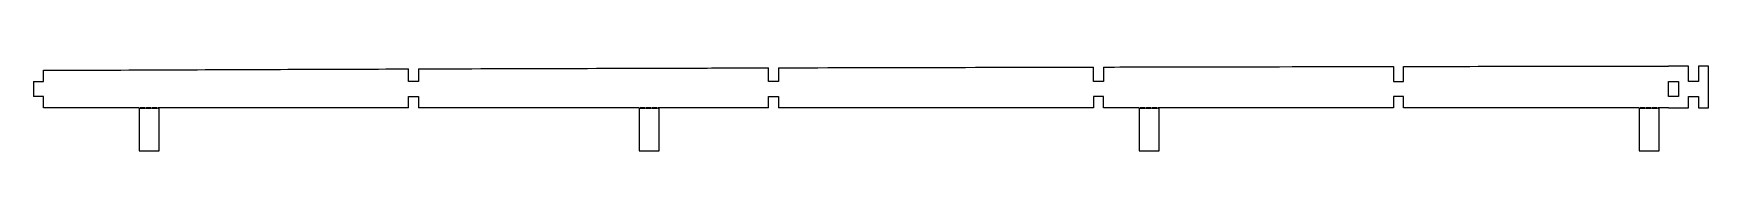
# Model space of a CAD drawing. Header units: millimetres. Extents: x -329 to 6, y -10 to 7.
import ezdxf

# ---------------------------------------------------------------- set-up
doc = ezdxf.new("R2010")
doc.units = ezdxf.units.MM

msp = doc.modelspace()

# ---------------------------------------------------------------- linework, layer by layer
at = {"color": 7, "linetype": 'Continuous', "lineweight": 25}
for p, q in [((-117, 3.95), (-117, 6.84)), ((-115, 6.85), (-115, 3.95)), ((-57, 6.96), (-57, 3.95)), ((-55, 3.95), (-55, 6.96)), ((2, 7.05), (-2, 7.05)), ((2, 3.95), (2, 7.05)), ((6, 7.05), (4, 7.05)), ((4, 7.05), (4, 3.95)), ((6, -1.34), (6, 7.05)), ((-329, 3.95), (-327, 3.95)), ((-329, 3.95), (-329, 0.95)), ((-327, 3.95), (-327, 6.19)), ((-254, 3.95), (-254, 6.47)), ((-252, 3.95), (-254, 3.95)), ((-252, 6.48), (-252, 3.95)), ((-182, 3.95), (-182, 6.69)), ((-180, 3.95), (-182, 3.95)), ((-180, 6.7), (-180, 3.95)), ((-115, 3.95), (-117, 3.95)), ((-57, 3.95), (-55, 3.95)), ((-2, 3.95), (0, 3.95)), ((-2, 0.95), (-2, 3.95)), ((0, 3.95), (0, 0.95)), ((4, 3.95), (2, 3.95)), ((-327, 0.95), (-329, 0.95)), ((-327, -1.34), (-327, 0.95)), ((-254, -1.34), (-254, 0.95)), ((-254, 0.95), (-252, 0.95)), ((-252, 0.95), (-252, -1.34)), ((-182, -1.34), (-182, 0.95)), ((-182, 0.95), (-180, 0.95)), ((-180, 0.95), (-180, -1.34)), ((-117, 0.95), (-117, -1.34)), ((-115, 0.95), (-117, 0.95)), ((-115, -1.34), (-115, 0.95)), ((-57, 0.95), (-57, -1.34)), ((-55, 0.95), (-57, 0.95)), ((-55, -1.34), (-55, 0.95)), ((0, 0.95), (-2, 0.95)), ((2, -1.34), (2, 0.95)), ((2, 0.95), (4, 0.95)), ((4, 0.95), (4, -1.34)), ((-307.88, -1.34), (-307.88, -10)), ((-307.68, -1.44), (-307.68, -1.34)), ((-306.68, -1.44), (-307.68, -1.44)), ((-306.68, -1.34), (-306.68, -1.44)), ((-306.48, -1.44), (-306.48, -1.34)), ((-305.48, -1.44), (-306.48, -1.44)), ((-305.48, -1.34), (-305.48, -1.44)), ((-305.28, -1.44), (-305.28, -1.34)), ((-304.28, -1.44), (-305.28, -1.44)), ((-304.28, -1.34), (-304.28, -1.44)), ((-304.08, -1.44), (-304.08, -1.34)), ((-303.88, -1.44), (-304.08, -1.44)), ((-303.88, -10), (-303.88, -1.44)), ((-207.88, -1.34), (-207.88, -10)), ((-207.68, -1.44), (-207.68, -1.34)), ((-206.68, -1.44), (-207.68, -1.44)), ((-206.68, -1.34), (-206.68, -1.44)), ((-206.48, -1.44), (-206.48, -1.34)), ((-205.48, -1.44), (-206.48, -1.44)), ((-205.48, -1.34), (-205.48, -1.44)), ((-205.28, -1.44), (-205.28, -1.34)), ((-204.28, -1.44), (-205.28, -1.44)), ((-204.28, -1.34), (-204.28, -1.44)), ((-204.08, -1.44), (-204.08, -1.34)), ((-203.88, -1.44), (-204.08, -1.44)), ((-203.88, -10), (-203.88, -1.44)), ((-107.88, -1.34), (-107.88, -10)), ((-107.68, -1.44), (-107.68, -1.34)), ((-106.68, -1.44), (-107.68, -1.44)), ((-106.68, -1.34), (-106.68, -1.44)), ((-106.48, -1.44), (-106.48, -1.34)), ((-105.48, -1.44), (-106.48, -1.44)), ((-105.48, -1.34), (-105.48, -1.44)), ((-105.28, -1.44), (-105.28, -1.34)), ((-104.28, -1.44), (-105.28, -1.44)), ((-104.28, -1.34), (-104.28, -1.44)), ((-104.08, -1.44), (-104.08, -1.34)), ((-103.88, -1.44), (-104.08, -1.44)), ((-103.88, -10), (-103.88, -1.44)), ((-7.88, -1.34), (-7.88, -10)), ((-7.68, -1.44), (-7.68, -1.34)), ((-6.68, -1.44), (-7.68, -1.44)), ((-6.68, -1.34), (-6.68, -1.44)), ((-6.48, -1.44), (-6.48, -1.34)), ((-5.48, -1.44), (-6.48, -1.44)), ((-5.48, -1.34), (-5.48, -1.44)), ((-5.28, -1.44), (-5.28, -1.34)), ((-4.28, -1.44), (-5.28, -1.44)), ((-4.28, -1.34), (-4.28, -1.44)), ((-4.08, -1.44), (-4.08, -1.34)), ((-3.88, -1.44), (-4.08, -1.44)), ((-3.88, -10), (-3.88, -1.44)), ((-2, -1.34), (2, -1.34)), ((4, -1.34), (6, -1.34)), ((-307.88, -10), (-303.88, -10)), ((-207.88, -10), (-203.88, -10)), ((-107.88, -10), (-103.88, -10)), ((-7.88, -10), (-3.88, -10))]:
    msp.add_line(p, q, dxfattribs=at)
for points in [[(-180, 6.7), (-159, 6.75), (-138, 6.8), (-117, 6.84)], [(-55, 6.96), (-37.33, 7), (-19.67, 7.03), (-2, 7.05)], [(-307.88, -1.34), (-314.25, -1.34), (-320.63, -1.34), (-327, -1.34)], [(-306.68, -1.34), (-307.01, -1.34), (-307.34, -1.34), (-307.68, -1.34)], [(-305.48, -1.34), (-305.81, -1.34), (-306.14, -1.34), (-306.48, -1.34)], [(-304.28, -1.34), (-304.61, -1.34), (-304.94, -1.34), (-305.28, -1.34)], [(-254, -1.34), (-270.69, -1.34), (-287.38, -1.34), (-304.08, -1.34)], [(-207.88, -1.34), (-222.58, -1.34), (-237.29, -1.34), (-252, -1.34)], [(-206.68, -1.34), (-207.01, -1.34), (-207.34, -1.34), (-207.68, -1.34)], [(-205.48, -1.34), (-205.81, -1.34), (-206.14, -1.34), (-206.48, -1.34)], [(-204.28, -1.34), (-204.61, -1.34), (-204.94, -1.34), (-205.28, -1.34)], [(-117, -1.34), (-138, -1.34), (-159, -1.34), (-180, -1.34)], [(-107.88, -1.34), (-110.25, -1.34), (-112.63, -1.34), (-115, -1.34)], [(-106.68, -1.34), (-107.01, -1.34), (-107.34, -1.34), (-107.68, -1.34)], [(-105.48, -1.34), (-105.81, -1.34), (-106.14, -1.34), (-106.48, -1.34)], [(-104.28, -1.34), (-104.61, -1.34), (-104.94, -1.34), (-105.28, -1.34)], [(-7.88, -1.34), (-23.58, -1.34), (-39.29, -1.34), (-55, -1.34)], [(-6.68, -1.34), (-7.01, -1.34), (-7.34, -1.34), (-7.68, -1.34)], [(-5.48, -1.34), (-5.81, -1.34), (-6.14, -1.34), (-6.48, -1.34)], [(-4.28, -1.34), (-4.61, -1.34), (-4.94, -1.34), (-5.28, -1.34)], [(-2, -1.34), (-2.69, -1.34), (-3.38, -1.34), (-4.08, -1.34)]]:
    msp.add_open_spline(points, degree=3, dxfattribs=at)
for points, knots in [([(-115, 6.85), (-109.17, 6.86), (-103.35, 6.87), (-97.52, 6.88), (-84.02, 6.91), (-70.51, 6.94), (-57, 6.96)], [0.21400114, 0.21400114, 0.21400114, 0.21400114, 0.2314763, 0.2314763, 0.2314763, 0.27200125, 0.27200125, 0.27200125, 0.27200125]), ([(-327, 6.19), (-318.74, 6.22), (-310.47, 6.26), (-302.21, 6.29), (-286.14, 6.36), (-270.07, 6.42), (-254, 6.47)], [0.00200002, 0.00200002, 0.00200002, 0.00200002, 0.02679485, 0.02679485, 0.02679485, 0.07500061, 0.07500061, 0.07500061, 0.07500061]), ([(-252, 6.48), (-233.01, 6.55), (-214.02, 6.6), (-195.03, 6.65), (-190.68, 6.67), (-186.34, 6.68), (-182, 6.69)], [0.07700062, 0.07700062, 0.07700062, 0.07700062, 0.13397432, 0.13397432, 0.13397432, 0.14700094, 0.14700094, 0.14700094, 0.14700094]), ([(-182, -1.34), (-186.76, -1.34), (-191.53, -1.34), (-196.29, -1.34), (-198.89, -1.34), (-201.48, -1.34), (-204.08, -1.34)], [0.182, 0.182, 0.182, 0.182, 0.19629414, 0.19629414, 0.19629414, 0.20407508, 0.20407508, 0.20407508, 0.20407508]), ([(-57, -1.34), (-59.2, -1.34), (-61.39, -1.34), (-63.59, -1.34), (-77.08, -1.34), (-90.58, -1.34), (-104.08, -1.34)], [0.057, 0.057, 0.057, 0.057, 0.06358829, 0.06358829, 0.06358829, 0.10407508, 0.10407508, 0.10407508, 0.10407508])]:
    msp.add_open_spline(points, degree=3, knots=knots, dxfattribs=at)

doc.saveas('drawing.dxf')
